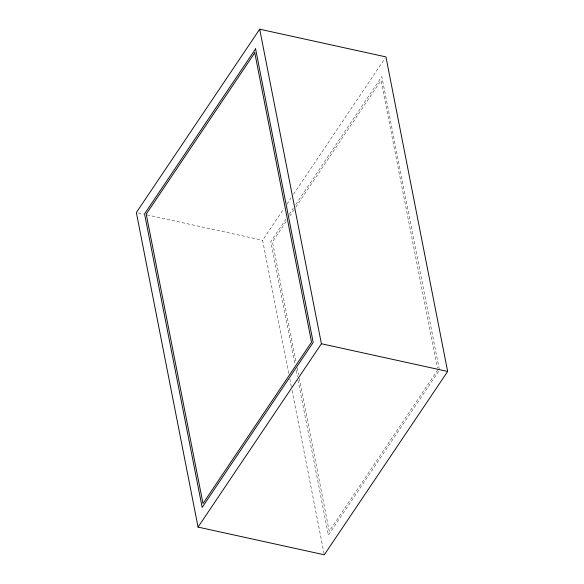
<?xml version="1.0" encoding="UTF-8"?>
<svg xmlns="http://www.w3.org/2000/svg" width="584" height="584" viewBox="0 0 584 584"><rect width="100%" height="100%" fill="white"/><g stroke="black" fill="none" stroke-linecap="round" stroke-linejoin="round"><path stroke-width="0.44" stroke-dasharray="2.92 2.19" d="M288.715 373.402L262.596 240.258L283.912 208.568M286.956 204.042L291.022 198.005M293.555 194.231L384.929 58.415M286.094 218.869L270.815 241.572L294.876 364.197M289.153 214.321L293.226 208.269M295.774 204.48L381.834 76.555L439.431 370.125L328.412 535.148L298.037 380.308M286.16 221.482L272.465 241.842L296.117 362.416M289.708 216.204L295.285 207.911M295.796 207.152L381.009 80.483L437.431 368.081M437.781 369.862L329.237 531.214L299.271 378.49M138.123 212.948L143.46 214.116M147.015 214.897L262.596 240.258M297.168 367.774L298.57 374.913M296.103 370.46L297.336 376.724M289.766 378.76L291.343 386.805M292.044 390.382L324.303 554.8"/><path stroke-width="0.88" d="M259.697 29.2L136.349 212.554L198.056 527.096L324.303 554.8L447.651 371.446L385.944 56.904L259.697 29.2L321.404 343.742L198.056 527.096M321.404 343.742L447.651 371.446M255.588 48.852L144.569 213.875L202.166 507.445L313.185 342.428L255.588 48.852M254.763 52.786L146.219 214.138L202.991 503.517L311.535 342.158L254.763 52.786"/></g></svg>
